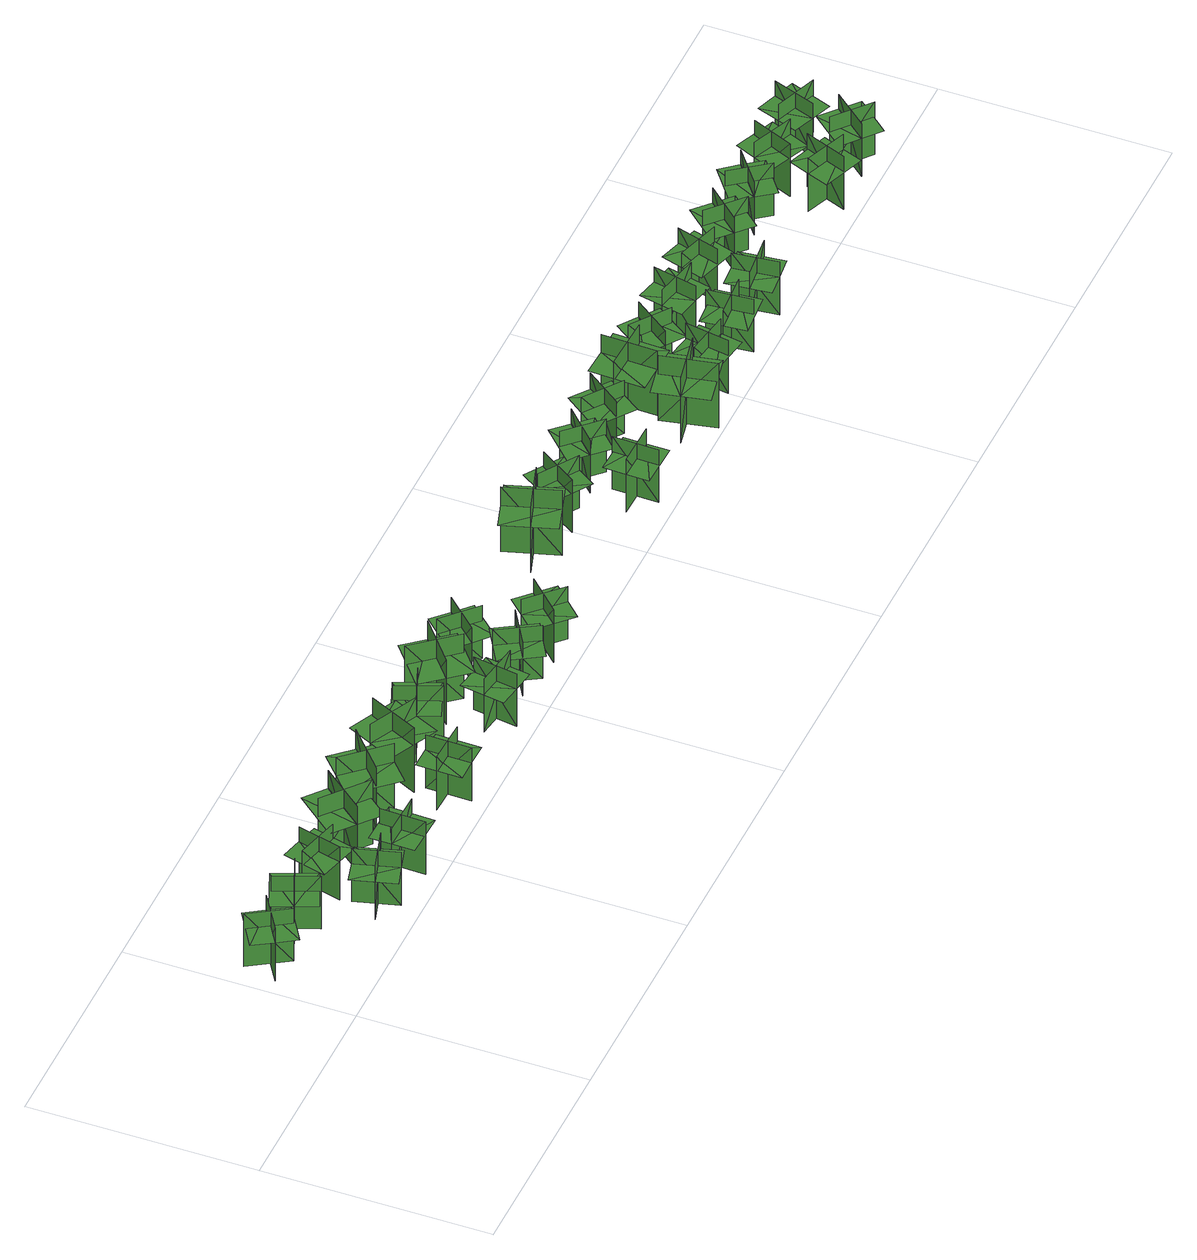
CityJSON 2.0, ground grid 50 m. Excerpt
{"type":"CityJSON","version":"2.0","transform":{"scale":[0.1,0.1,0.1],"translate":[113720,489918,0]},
"CityObjects":{
"tree1":{"type":"SolitaryVegetationObject","geometry":[{"type":"MultiSurface","lod":"1","boundaries":[[[0,1,2]],[[0,2,3]],[[4,5,6]],[[4,6,7]],[[8,9,10]],[[8,10,11]],[[8,11,12]],[[8,12,13]]]}]},
"tree2":{"type":"SolitaryVegetationObject","geometry":[{"type":"MultiSurface","lod":"1","boundaries":[[[14,15,16]],[[14,16,17]],[[18,19,20]],[[18,20,21]],[[22,23,24]],[[22,24,25]],[[22,25,26]],[[22,26,27]]]}]},
"tree3":{"type":"SolitaryVegetationObject","geometry":[{"type":"MultiSurface","lod":"1","boundaries":[[[28,29,30]],[[28,30,31]],[[32,33,34]],[[32,34,35]],[[36,37,38]],[[36,38,39]],[[36,39,40]],[[36,40,41]]]}]},
"tree4":{"type":"SolitaryVegetationObject","geometry":[{"type":"MultiSurface","lod":"1","boundaries":[[[42,43,44]],[[42,44,45]],[[46,47,48]],[[46,48,49]],[[50,51,52]],[[50,52,53]],[[50,53,54]],[[50,54,55]]]}]},
"tree5":{"type":"SolitaryVegetationObject","geometry":[{"type":"MultiSurface","lod":"1","boundaries":[[[56,57,58]],[[56,58,59]],[[60,61,62]],[[60,62,63]],[[64,65,66]],[[64,66,67]],[[64,67,68]],[[64,68,69]]]}]},
"tree6":{"type":"SolitaryVegetationObject","geometry":[{"type":"MultiSurface","lod":"1","boundaries":[[[70,71,72]],[[70,72,73]],[[74,75,76]],[[74,76,77]],[[78,79,80]],[[78,80,81]],[[78,81,82]],[[78,82,83]]]}]},
"tree7":{"type":"SolitaryVegetationObject","geometry":[{"type":"MultiSurface","lod":"1","boundaries":[[[84,85,86]],[[84,86,87]],[[88,89,90]],[[88,90,91]],[[92,93,94]],[[92,94,95]],[[92,95,96]],[[92,96,97]]]}]},
"tree8":{"type":"SolitaryVegetationObject","geometry":[{"type":"MultiSurface","lod":"1","boundaries":[[[98,99,100]],[[98,100,101]],[[102,103,104]],[[102,104,105]],[[106,107,108]],[[106,108,109]],[[106,109,110]],[[106,110,111]]]}]},
"tree9":{"type":"SolitaryVegetationObject","geometry":[{"type":"MultiSurface","lod":"1","boundaries":[[[112,113,114]],[[112,114,115]],[[116,117,118]],[[116,118,119]],[[120,121,122]],[[120,122,123]],[[120,123,124]],[[120,124,125]]]}]},
"tree10":{"type":"SolitaryVegetationObject","geometry":[{"type":"MultiSurface","lod":"1","boundaries":[[[126,127,128]],[[126,128,129]],[[130,131,132]],[[130,132,133]],[[134,135,136]],[[134,136,137]],[[134,137,138]],[[134,138,139]]]}]},
"tree11":{"type":"SolitaryVegetationObject","geometry":[{"type":"MultiSurface","lod":"1","boundaries":[[[140,141,142]],[[140,142,143]],[[144,145,146]],[[144,146,147]],[[148,149,150]],[[148,150,151]],[[148,151,152]],[[148,152,153]]]}]},
"tree12":{"type":"SolitaryVegetationObject","geometry":[{"type":"MultiSurface","lod":"1","boundaries":[[[154,155,156]],[[154,156,157]],[[158,159,160]],[[158,160,161]],[[162,163,164]],[[162,164,165]],[[162,165,166]],[[162,166,167]]]}]},
"tree13":{"type":"SolitaryVegetationObject","geometry":[{"type":"MultiSurface","lod":"1","boundaries":[[[168,169,170]],[[168,170,171]],[[172,173,174]],[[172,174,175]],[[176,177,178]],[[176,178,179]],[[176,179,180]],[[176,180,181]]]}]},
"tree14":{"type":"SolitaryVegetationObject","geometry":[{"type":"MultiSurface","lod":"1","boundaries":[[[182,183,184]],[[182,184,185]],[[186,187,188]],[[186,188,189]],[[190,191,192]],[[190,192,193]],[[190,193,194]],[[190,194,195]]]}]},
"tree15":{"type":"SolitaryVegetationObject","geometry":[{"type":"MultiSurface","lod":"1","boundaries":[[[196,197,198]],[[196,198,199]],[[200,201,202]],[[200,202,203]],[[204,205,206]],[[204,206,207]],[[204,207,208]],[[204,208,209]]]}]},
"tree16":{"type":"SolitaryVegetationObject","geometry":[{"type":"MultiSurface","lod":"1","boundaries":[[[210,211,212]],[[210,212,213]],[[214,215,216]],[[214,216,217]],[[218,219,220]],[[218,220,221]],[[218,221,222]],[[218,222,223]]]}]},
"tree17":{"type":"SolitaryVegetationObject","geometry":[{"type":"MultiSurface","lod":"1","boundaries":[[[224,225,226]],[[224,226,227]],[[228,229,230]],[[228,230,231]],[[232,233,234]],[[232,234,235]],[[232,235,236]],[[232,236,237]]]}]},
"tree18":{"type":"SolitaryVegetationObject","geometry":[{"type":"MultiSurface","lod":"1","boundaries":[[[238,239,240]],[[238,240,241]],[[242,243,244]],[[242,244,245]],[[246,247,248]],[[246,248,249]],[[246,249,250]],[[246,250,251]]]}]},
"tree19":{"type":"SolitaryVegetationObject","geometry":[{"type":"MultiSurface","lod":"1","boundaries":[[[252,253,254]],[[252,254,255]],[[256,257,258]],[[256,258,259]],[[260,261,262]],[[260,262,263]],[[260,263,264]],[[260,264,265]]]}]},
"tree20":{"type":"SolitaryVegetationObject","geometry":[{"type":"MultiSurface","lod":"1","boundaries":[[[266,267,268]],[[266,268,269]],[[270,271,272]],[[270,272,273]],[[274,275,276]],[[274,276,277]],[[274,277,278]],[[274,278,279]]]}]},
"tree21":{"type":"SolitaryVegetationObject","geometry":[{"type":"MultiSurface","lod":"1","boundaries":[[[280,281,282]],[[280,282,283]],[[284,285,286]],[[284,286,287]],[[288,289,290]],[[288,290,291]],[[288,291,292]],[[288,292,293]]]}]},
"tree22":{"type":"SolitaryVegetationObject","geometry":[{"type":"MultiSurface","lod":"1","boundaries":[[[294,295,296]],[[294,296,297]],[[298,299,300]],[[298,300,301]],[[302,303,304]],[[302,304,305]],[[302,305,306]],[[302,306,307]]]}]},
"tree23":{"type":"SolitaryVegetationObject","geometry":[{"type":"MultiSurface","lod":"1","boundaries":[[[308,309,310]],[[308,310,311]],[[312,313,314]],[[312,314,315]],[[316,317,318]],[[316,318,319]],[[316,319,320]],[[316,320,321]]]}]},
"tree24":{"type":"SolitaryVegetationObject","geometry":[{"type":"MultiSurface","lod":"1","boundaries":[[[322,323,324]],[[322,324,325]],[[326,327,328]],[[326,328,329]],[[330,331,332]],[[330,332,333]],[[330,333,334]],[[330,334,335]]]}]},
"tree25":{"type":"SolitaryVegetationObject","geometry":[{"type":"MultiSurface","lod":"1","boundaries":[[[336,337,338]],[[336,338,339]],[[340,341,342]],[[340,342,343]],[[344,345,346]],[[344,346,347]],[[344,347,348]],[[344,348,349]]]}]},
"tree26":{"type":"SolitaryVegetationObject","geometry":[{"type":"MultiSurface","lod":"1","boundaries":[[[350,351,352]],[[350,352,353]],[[354,355,356]],[[354,356,357]],[[358,359,360]],[[358,360,361]],[[358,361,362]],[[358,362,363]]]}]},
"tree27":{"type":"SolitaryVegetationObject","geometry":[{"type":"MultiSurface","lod":"1","boundaries":[[[364,365,366]],[[364,366,367]],[[368,369,370]],[[368,370,371]],[[372,373,374]],[[372,374,375]],[[372,375,376]],[[372,376,377]]]}]},
"tree28":{"type":"SolitaryVegetationObject","geometry":[{"type":"MultiSurface","lod":"1","boundaries":[[[378,379,380]],[[378,380,381]],[[382,383,384]],[[382,384,385]],[[386,387,388]],[[386,388,389]],[[386,389,390]],[[386,390,391]]]}]},
"tree29":{"type":"SolitaryVegetationObject","geometry":[{"type":"MultiSurface","lod":"1","boundaries":[[[392,393,394]],[[392,394,395]],[[396,397,398]],[[396,398,399]],[[400,401,402]],[[400,402,403]],[[400,403,404]],[[400,404,405]]]}]},
"tree30":{"type":"SolitaryVegetationObject","geometry":[{"type":"MultiSurface","lod":"1","boundaries":[[[406,407,408]],[[406,408,409]],[[410,411,412]],[[410,412,413]],[[414,415,416]],[[414,416,417]],[[414,417,418]],[[414,418,419]]]}]},
"tree31":{"type":"SolitaryVegetationObject","geometry":[{"type":"MultiSurface","lod":"1","boundaries":[[[420,421,422]],[[420,422,423]],[[424,425,426]],[[424,426,427]],[[428,429,430]],[[428,430,431]],[[428,431,432]],[[428,432,433]]]}]},
"tree32":{"type":"SolitaryVegetationObject","geometry":[{"type":"MultiSurface","lod":"1","boundaries":[[[434,435,436]],[[434,436,437]],[[438,439,440]],[[438,440,441]],[[442,443,444]],[[442,444,445]],[[442,445,446]],[[442,446,447]]]}]},
"tree33":{"type":"SolitaryVegetationObject","geometry":[{"type":"MultiSurface","lod":"1","boundaries":[[[448,449,450]],[[448,450,451]],[[452,453,454]],[[452,454,455]],[[456,457,458]],[[456,458,459]],[[456,459,460]],[[456,460,461]]]}]},
"tree34":{"type":"SolitaryVegetationObject","geometry":[{"type":"MultiSurface","lod":"1","boundaries":[[[462,463,464]],[[462,464,465]],[[466,467,468]],[[466,468,469]],[[470,471,472]],[[470,472,473]],[[470,473,474]],[[470,474,475]]]}]}
},
"vertices":[
[103,176,9],[50,260,9],[50,260,147],[103,176,147],[118,240,9],[34,187,9],[34,187,147],[118,240,147],[118,240,109],[92,282,109],[7,230,109],[34,187,109],[60,145,109],[144,198,109],
[176,254,9],[213,162,9],[213,162,147],[176,254,147],[150,194,9],[242,231,9],[242,231,147],[150,194,147],[150,194,108],[169,147,108],[261,185,108],[242,231,108],[223,277,108],[131,240,108],
[280,75,9],[376,103,9],[376,103,148],[280,75,148],[338,43,9],[311,138,9],[311,138,148],[338,43,148],[338,43,109],[386,57,109],[359,152,109],[311,138,109],[263,125,109],[290,29,109],
[365,201,9],[269,226,9],[269,226,147],[365,201,147],[332,259,9],[307,162,9],[307,162,147],[332,259,147],[332,259,109],[284,271,109],[259,175,109],[307,162,109],[355,150,109],[380,246,109],
[442,132,11],[440,33,11],[440,33,149],[442,132,149],[394,87,11],[493,85,11],[493,85,149],[394,87,149],[394,87,110],[393,37,110],[492,35,110],[493,85,110],[494,134,110],[394,136,110],
[396,245,6],[490,167,6],[490,167,175],[396,245,175],[403,164,6],[481,258,6],[481,258,175],[403,164,175],[403,164,128],[450,125,128],[528,219,128],[481,258,128],[434,297,128],[356,203,128],
[521,173,8],[611,254,8],[611,254,178],[521,173,178],[602,168,8],[520,258,8],[520,258,178],[602,168,178],[602,168,130],[647,209,130],[565,299,130],[520,258,130],[475,217,130],[557,127,130],
[726,85,10],[627,87,10],[627,87,149],[726,85,149],[680,133,10],[679,34,10],[679,34,149],[680,133,149],[680,133,110],[631,134,110],[629,34,110],[679,34,110],[729,33,110],[730,132,110],
[708,257,13],[656,147,13],[656,147,182],[708,257,182],[632,231,13],[741,178,13],[741,178,182],[632,231,182],[632,231,134],[605,176,134],[715,123,134],[741,178,134],[768,233,134],[658,286,134],
[792,249,11],[828,156,11],[828,156,149],[792,249,149],[765,188,11],[858,224,11],[858,224,149],[765,188,149],[765,188,111],[783,142,111],[876,177,111],[858,224,111],[840,270,111],[747,235,111],
[878,90,11],[977,75,11],[977,75,149],[878,90,149],[917,37,11],[932,135,11],[932,135,149],[917,37,149],[917,37,110],[966,29,110],[981,128,110],[932,135,110],[883,143,110],[868,44,110],
[956,166,10],[878,259,10],[878,259,179],[956,166,179],[964,246,10],[870,168,10],[870,168,179],[964,246,179],[964,246,131],[925,293,131],[831,215,131],[870,168,131],[909,122,131],[1003,199,131],
[1006,61,11],[1092,112,11],[1092,112,150],[1006,61,150],[1070,44,11],[1019,130,11],[1019,130,150],[1070,44,150],[1070,44,111],[1113,69,111],[1062,155,111],[1019,130,111],[976,105,111],[1027,19,111],
[1079,177,11],[1007,245,11],[1007,245,150],[1079,177,150],[1078,243,11],[1009,171,11],[1009,171,150],[1078,243,150],[1078,243,111],[1042,277,111],[973,205,111],[1009,171,111],[1046,137,111],[1114,209,111],
[1194,115,9],[1124,43,9],[1124,43,147],[1194,115,147],[1128,114,9],[1199,45,9],[1199,45,147],[1128,114,147],[1128,114,108],[1093,79,108],[1164,9,108],[1199,45,108],[1234,80,108],[1162,150,108],
[1356,189,8],[1472,225,8],[1472,225,178],[1356,189,178],[1427,151,8],[1391,267,8],[1391,267,178],[1427,151,178],[1427,151,130],[1486,169,130],[1449,285,130],[1391,267,130],[1333,249,130],[1369,133,130],
[1552,242,9],[1497,158,9],[1497,158,147],[1552,242,147],[1487,228,9],[1570,174,9],[1570,174,147],[1487,228,147],[1487,228,108],[1460,187,108],[1543,132,108],[1570,174,108],[1597,216,108],[1514,270,108],
[1644,35,10],[1646,135,10],[1646,135,148],[1644,35,148],[1692,81,10],[1593,83,10],[1593,83,148],[1692,81,148],[1692,81,109],[1693,131,109],[1594,133,109],[1593,83,109],[1592,33,109],[1691,31,109],
[1617,235,12],[1687,164,12],[1687,164,151],[1617,235,151],[1616,169,12],[1688,239,12],[1688,239,151],[1616,169,151],[1616,169,112],[1651,133,112],[1722,203,112],[1688,239,112],[1653,274,112],[1582,204,112],
[1744,167,10],[1803,247,10],[1803,247,149],[1744,167,149],[1809,176,10],[1729,235,10],[1729,235,149],[1809,176,149],[1809,176,110],[1839,216,110],[1759,275,110],[1729,235,110],[1700,195,110],[1780,136,110],
[1874,131,7],[1898,12,7],[1898,12,177],[1874,131,177],[1828,64,7],[1948,88,7],[1948,88,177],[1828,64,177],[1828,64,129],[1840,4,129],[1960,28,129],[1948,88,129],[1936,148,129],[1816,124,129],
[1944,200,8],[1822,204,8],[1822,204,177],[1944,200,177],[1889,259,8],[1885,138,8],[1885,138,177],[1889,259,177],[1889,259,130],[1828,261,130],[1824,139,130],[1885,138,130],[1946,136,130],[1950,258,130],
[1999,33,9],[2015,131,9],[2015,131,148],[1999,33,148],[2053,72,9],[1954,87,9],[1954,87,148],[2053,72,148],[2053,72,109],[2061,121,109],[1962,137,109],[1954,87,109],[1946,38,109],[2045,22,109],
[2047,174,9],[1966,233,9],[1966,233,148],[2047,174,148],[2037,240,9],[1978,159,9],[1978,159,148],[2037,240,148],[2037,240,109],[1996,269,109],[1938,189,109],[1978,159,109],[2019,130,109],[2077,211,109],
[2131,33,10],[2122,132,10],[2122,132,149],[2131,33,149],[2174,83,10],[2075,75,10],[2075,75,149],[2174,83,149],[2174,83,110],[2170,133,110],[2070,124,110],[2075,75,110],[2079,25,110],[2178,34,110],
[2087,210,12],[2184,189,12],[2184,189,150],[2087,210,150],[2123,154,12],[2144,251,12],[2144,251,150],[2123,154,150],[2123,154,111],[2171,143,111],[2193,241,111],[2144,251,111],[2095,262,111],[2074,164,111],
[2204,72,8],[2304,83,8],[2304,83,146],[2204,72,146],[2256,30,8],[2245,129,8],[2245,129,146],[2256,30,146],[2256,30,107],[2305,35,107],[2295,135,107],[2245,129,107],[2196,124,107],[2206,25,107],
[2243,158,9],[2272,253,9],[2272,253,148],[2243,158,148],[2302,189,9],[2206,218,9],[2206,218,148],[2302,189,148],[2302,189,109],[2316,237,109],[2221,266,109],[2206,218,109],[2192,170,109],[2287,141,109],
[2338,228,9],[2411,161,9],[2411,161,148],[2338,228,148],[2341,162,9],[2408,236,9],[2408,236,148],[2341,162,148],[2341,162,109],[2377,129,109],[2444,202,109],[2408,236,109],[2371,269,109],[2304,196,109],
[2465,233,9],[2525,154,9],[2525,154,147],[2465,233,147],[2456,167,9],[2535,228,9],[2535,228,147],[2456,167,147],[2456,167,109],[2486,127,109],[2565,188,109],[2535,228,109],[2504,267,109],[2425,206,109],
[2596,34,7],[2632,127,7],[2632,127,146],[2596,34,146],[2657,60,7],[2564,96,7],[2564,96,146],[2657,60,146],[2657,60,107],[2675,107,107],[2582,142,107],[2564,96,107],[2546,49,107],[2639,14,107],
[2629,237,8],[2590,146,8],[2590,146,146],[2629,237,146],[2567,213,8],[2659,174,8],[2659,174,146],[2567,213,146],[2567,213,107],[2548,167,107],[2640,128,107],[2659,174,107],[2679,220,107],[2587,259,107],
[2691,103,11],[2767,39,11],[2767,39,149],[2691,103,149],[2696,37,11],[2761,113,11],[2761,113,149],[2696,37,149],[2696,37,111],[2734,5,111],[2799,80,111],[2761,113,111],[2723,145,111],[2658,69,111],
[2689,211,10],[2783,176,10],[2783,176,148],[2689,211,148],[2717,150,10],[2751,244,10],[2751,244,148],[2717,150,148],[2717,150,109],[2763,133,109],[2798,227,109],[2751,244,109],[2704,261,109],[2670,168,109]
]}
